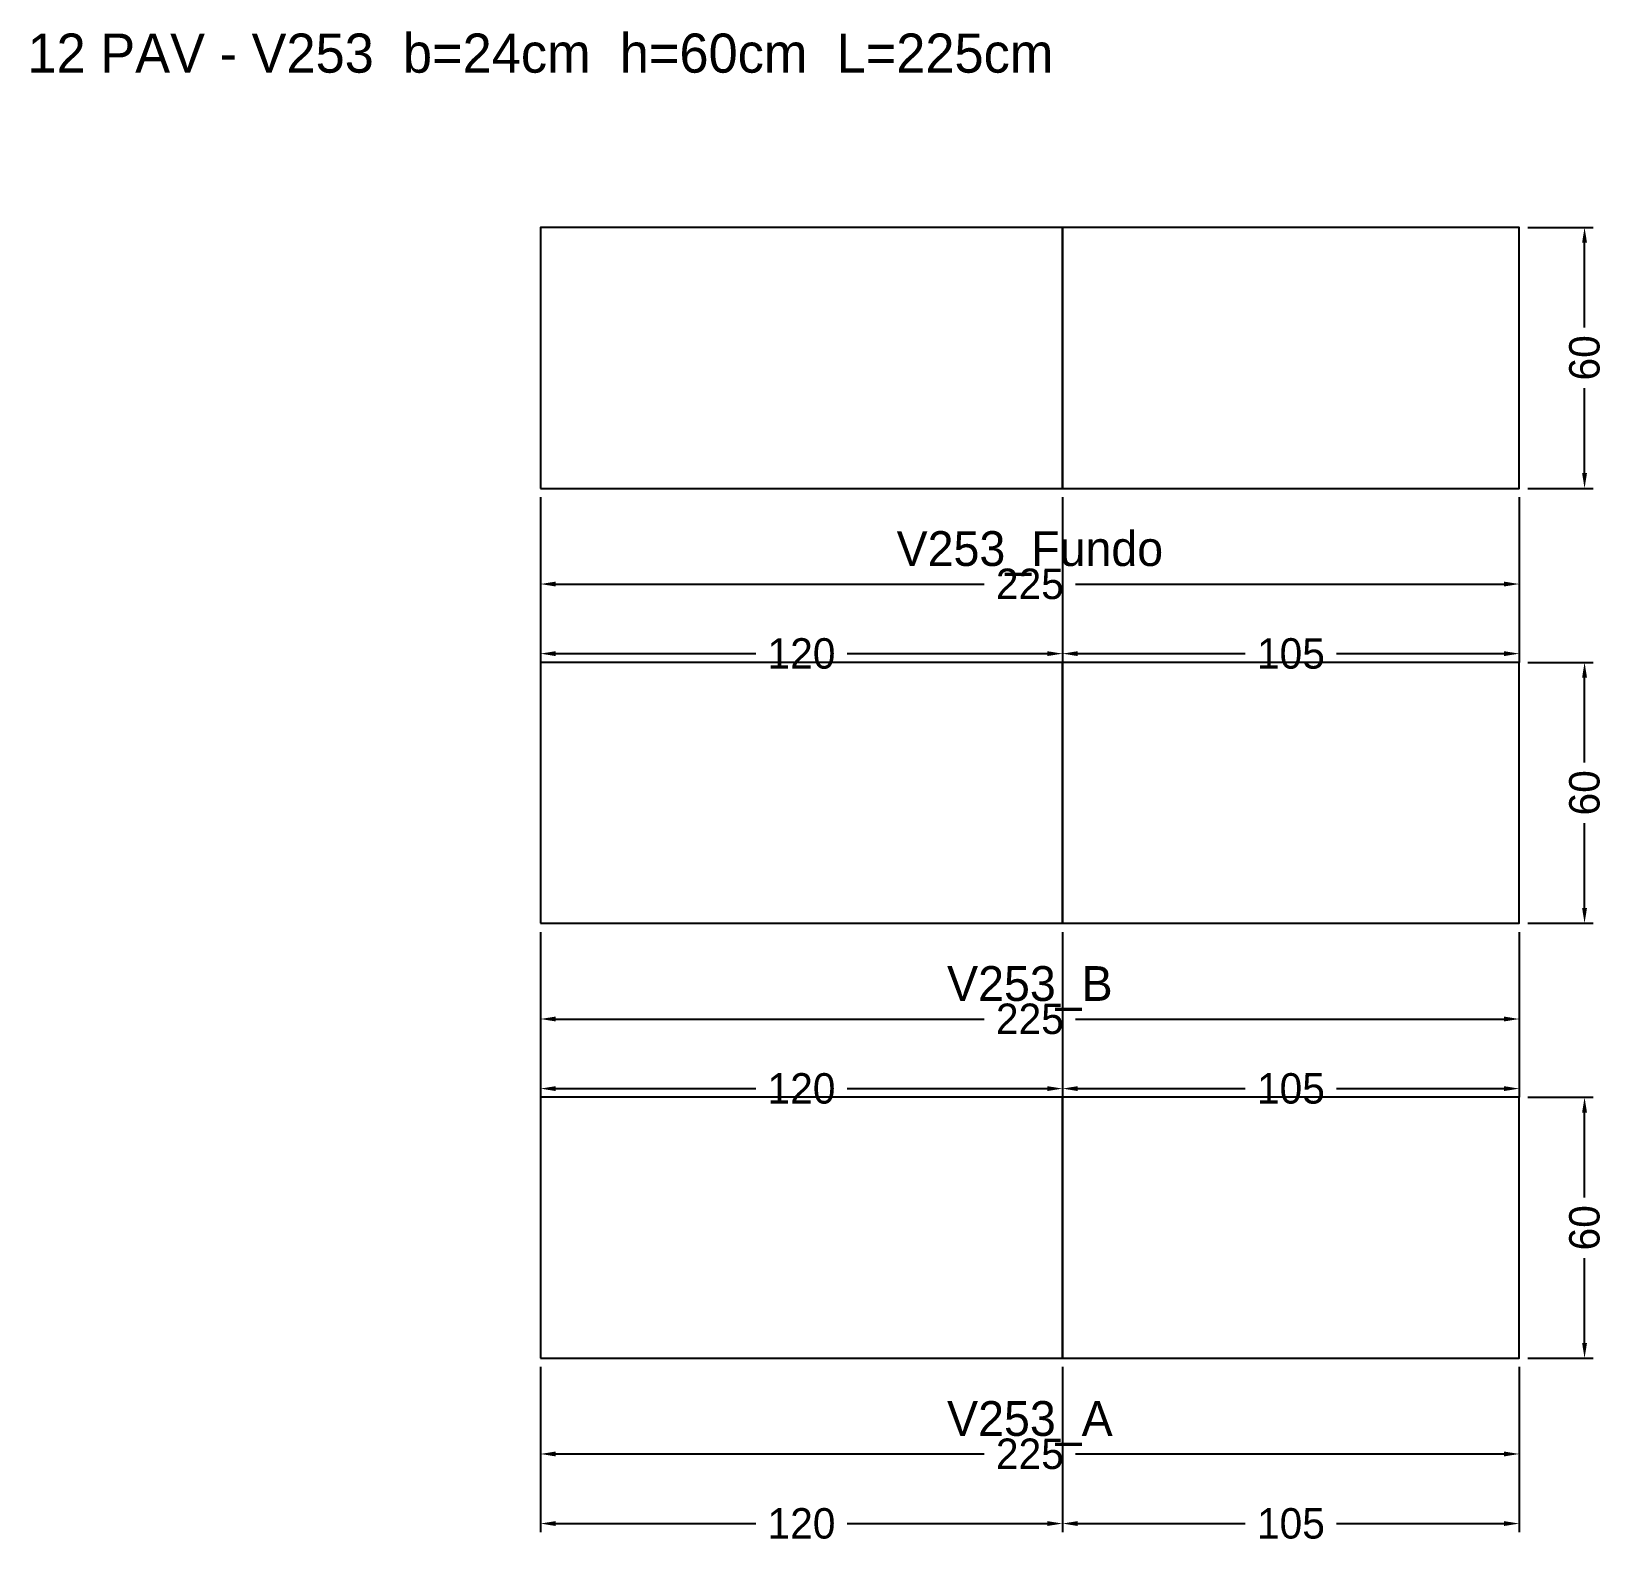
# Model space of a CAD drawing. Header units: metres. Extents: x -117 to 245, y -43 to 305.
import ezdxf

# ---------------------------------------------------------------- set-up
doc = ezdxf.new("R2010")
doc.units = ezdxf.units.M
for name, color, linetype in [('COTA', 3, 'Continuous'), ('NOMENCLATURA', 2, 'Continuous'), ('Paineis', 7, 'Continuous'), ('Texto Secao', 2, 'Continuous')]:
    doc.layers.add(name, color=color, linetype=linetype)
doc.dimstyles.new('COTA_VIG', dxfattribs={"dimtxt": 7, "dimasz": 3.5, "dimexe": 2, "dimexo": 2, "dimgap": 1.5, "dimtad": 1, "dimdec": 1, "dimcen": 2.5, "dimclrd": 3, "dimclre": 3, "dimclrt": 3, "dimazin": 3, "dimtfac": 1, "dimtmove": 0, "dimatfit": 3})

# ---------------------------------------------------------------- blocks, each defined once
blk = doc.blocks.new('_CLOSEDFILLED')
at = {"color": 0, "linetype": 'BYBLOCK'}
blk.add_solid([(-1, 0.16), (0, 0), (-1, -0.16)], dxfattribs=at)
blk = doc.blocks.new('*D1')
at = {"color": 3}
for p, q in [((0, -2), (0, -24)), ((225, -2), (225, -24)), ((3.5, -22), (102, -22)), ((123, -22), (221.5, -22))]:
    blk.add_line(p, q, dxfattribs=at)
at = {"layer": 'Defpoints'}
for p in [(0, 0), (225, 0), (0, -22)]:
    blk.add_point(p, dxfattribs=at)
at = {"layer": 'COTA', "color": 3, "xscale": 3.5, "yscale": 3.5, "rotation": 180}
blk.add_blockref('_CLOSEDFILLED', (0, -22), dxfattribs=at)
at = {"layer": 'COTA', "color": 3, "xscale": 3.5, "yscale": 3.5}
blk.add_blockref('_CLOSEDFILLED', (225, -22), dxfattribs=at)
at = {"layer": 'COTA', "color": 3, "insert": (112.5, -22), "char_height": 7, "attachment_point": 5}
blk.add_mtext('225', dxfattribs=at)
blk = doc.blocks.new('*D2')
at = {"color": 3}
for p, q in [((0, -2), (0, -40)), ((120, -2), (120, -40)), ((3.5, -38), (49.5, -38)), ((70.5, -38), (116.5, -38))]:
    blk.add_line(p, q, dxfattribs=at)
at = {"layer": 'Defpoints'}
for p in [(0, 0), (120, 0), (0, -38)]:
    blk.add_point(p, dxfattribs=at)
at = {"layer": 'COTA', "color": 3, "xscale": 3.5, "yscale": 3.5, "rotation": 180}
blk.add_blockref('_CLOSEDFILLED', (0, -38), dxfattribs=at)
at = {"layer": 'COTA', "color": 3, "xscale": 3.5, "yscale": 3.5}
blk.add_blockref('_CLOSEDFILLED', (120, -38), dxfattribs=at)
at = {"layer": 'COTA', "color": 3, "insert": (60, -38), "char_height": 7, "attachment_point": 5}
blk.add_mtext('120', dxfattribs=at)
blk = doc.blocks.new('*D3')
at = {"color": 3}
for p, q in [((120, -2), (120, -40)), ((225, -2), (225, -40)), ((123.5, -38), (162, -38)), ((183, -38), (221.5, -38))]:
    blk.add_line(p, q, dxfattribs=at)
at = {"layer": 'Defpoints'}
for p in [(120, 0), (225, 0), (120, -38)]:
    blk.add_point(p, dxfattribs=at)
at = {"layer": 'COTA', "color": 3, "xscale": 3.5, "yscale": 3.5, "rotation": 180}
blk.add_blockref('_CLOSEDFILLED', (120, -38), dxfattribs=at)
at = {"layer": 'COTA', "color": 3, "xscale": 3.5, "yscale": 3.5}
blk.add_blockref('_CLOSEDFILLED', (225, -38), dxfattribs=at)
at = {"layer": 'COTA', "color": 3, "insert": (172.5, -38), "char_height": 7, "attachment_point": 5}
blk.add_mtext('105', dxfattribs=at)
blk = doc.blocks.new('*D4')
at = {"color": 3}
for p, q in [((227, 60), (242, 60)), ((240, 37), (240, 56.5)), ((240, 3.5), (240, 23)), ((227, 0), (242, 0))]:
    blk.add_line(p, q, dxfattribs=at)
at = {"layer": 'Defpoints'}
for p in [(225, 60), (225, 0), (240, 0)]:
    blk.add_point(p, dxfattribs=at)
at = {"layer": 'COTA', "color": 3, "xscale": 3.5, "yscale": 3.5}
for p, rotation in [((240, 60), 90), ((240, 0), 270)]:
    blk.add_blockref('_CLOSEDFILLED', p, dxfattribs=dict(at, rotation=rotation))
at = {"layer": 'COTA', "color": 3, "insert": (240, 30), "char_height": 7, "attachment_point": 5, "rotation": 90}
blk.add_mtext('60', dxfattribs=at)
blk = doc.blocks.new('*D5')
at = {"color": 3}
for p, q in [((0, 98), (0, 76)), ((225, 98), (225, 76)), ((3.5, 78), (102, 78)), ((123, 78), (221.5, 78))]:
    blk.add_line(p, q, dxfattribs=at)
at = {"layer": 'Defpoints'}
for p in [(0, 100), (225, 100), (0, 78)]:
    blk.add_point(p, dxfattribs=at)
at = {"layer": 'COTA', "color": 3, "xscale": 3.5, "yscale": 3.5, "rotation": 180}
blk.add_blockref('_CLOSEDFILLED', (0, 78), dxfattribs=at)
at = {"layer": 'COTA', "color": 3, "xscale": 3.5, "yscale": 3.5}
blk.add_blockref('_CLOSEDFILLED', (225, 78), dxfattribs=at)
at = {"layer": 'COTA', "color": 3, "insert": (112.5, 78), "char_height": 7, "attachment_point": 5}
blk.add_mtext('225', dxfattribs=at)
blk = doc.blocks.new('*D6')
at = {"color": 3}
for p, q in [((0, 98), (0, 60)), ((120, 98), (120, 60)), ((3.5, 62), (49.5, 62)), ((70.5, 62), (116.5, 62))]:
    blk.add_line(p, q, dxfattribs=at)
at = {"layer": 'Defpoints'}
for p in [(0, 100), (120, 100), (0, 62)]:
    blk.add_point(p, dxfattribs=at)
at = {"layer": 'COTA', "color": 3, "xscale": 3.5, "yscale": 3.5, "rotation": 180}
blk.add_blockref('_CLOSEDFILLED', (0, 62), dxfattribs=at)
at = {"layer": 'COTA', "color": 3, "xscale": 3.5, "yscale": 3.5}
blk.add_blockref('_CLOSEDFILLED', (120, 62), dxfattribs=at)
at = {"layer": 'COTA', "color": 3, "insert": (60, 62), "char_height": 7, "attachment_point": 5}
blk.add_mtext('120', dxfattribs=at)
blk = doc.blocks.new('*D7')
at = {"color": 3}
for p, q in [((120, 98), (120, 60)), ((225, 98), (225, 60)), ((123.5, 62), (162, 62)), ((183, 62), (221.5, 62))]:
    blk.add_line(p, q, dxfattribs=at)
at = {"layer": 'Defpoints'}
for p in [(120, 100), (225, 100), (120, 62)]:
    blk.add_point(p, dxfattribs=at)
at = {"layer": 'COTA', "color": 3, "xscale": 3.5, "yscale": 3.5, "rotation": 180}
blk.add_blockref('_CLOSEDFILLED', (120, 62), dxfattribs=at)
at = {"layer": 'COTA', "color": 3, "xscale": 3.5, "yscale": 3.5}
blk.add_blockref('_CLOSEDFILLED', (225, 62), dxfattribs=at)
at = {"layer": 'COTA', "color": 3, "insert": (172.5, 62), "char_height": 7, "attachment_point": 5}
blk.add_mtext('105', dxfattribs=at)
blk = doc.blocks.new('*D8')
at = {"color": 3}
for p, q in [((227, 160), (242, 160)), ((240, 137), (240, 156.5)), ((240, 103.5), (240, 123)), ((227, 100), (242, 100))]:
    blk.add_line(p, q, dxfattribs=at)
at = {"layer": 'Defpoints'}
for p in [(225, 160), (225, 100), (240, 100)]:
    blk.add_point(p, dxfattribs=at)
at = {"layer": 'COTA', "color": 3, "xscale": 3.5, "yscale": 3.5}
for p, rotation in [((240, 160), 90), ((240, 100), 270)]:
    blk.add_blockref('_CLOSEDFILLED', p, dxfattribs=dict(at, rotation=rotation))
at = {"layer": 'COTA', "color": 3, "insert": (240, 130), "char_height": 7, "attachment_point": 5, "rotation": 90}
blk.add_mtext('60', dxfattribs=at)
blk = doc.blocks.new('*D9')
at = {"color": 3}
for p, q in [((0, 198), (0, 176)), ((225, 198), (225, 176)), ((3.5, 178), (102, 178)), ((123, 178), (221.5, 178))]:
    blk.add_line(p, q, dxfattribs=at)
at = {"layer": 'Defpoints'}
for p in [(0, 200), (225, 200), (0, 178)]:
    blk.add_point(p, dxfattribs=at)
at = {"layer": 'COTA', "color": 3, "xscale": 3.5, "yscale": 3.5, "rotation": 180}
blk.add_blockref('_CLOSEDFILLED', (0, 178), dxfattribs=at)
at = {"layer": 'COTA', "color": 3, "xscale": 3.5, "yscale": 3.5}
blk.add_blockref('_CLOSEDFILLED', (225, 178), dxfattribs=at)
at = {"layer": 'COTA', "color": 3, "insert": (112.5, 178), "char_height": 7, "attachment_point": 5}
blk.add_mtext('225', dxfattribs=at)
blk = doc.blocks.new('*D10')
at = {"color": 3}
for p, q in [((0, 198), (0, 160)), ((120, 198), (120, 160)), ((3.5, 162), (49.5, 162)), ((70.5, 162), (116.5, 162))]:
    blk.add_line(p, q, dxfattribs=at)
at = {"layer": 'Defpoints'}
for p in [(0, 200), (120, 200), (0, 162)]:
    blk.add_point(p, dxfattribs=at)
at = {"layer": 'COTA', "color": 3, "xscale": 3.5, "yscale": 3.5, "rotation": 180}
blk.add_blockref('_CLOSEDFILLED', (0, 162), dxfattribs=at)
at = {"layer": 'COTA', "color": 3, "xscale": 3.5, "yscale": 3.5}
blk.add_blockref('_CLOSEDFILLED', (120, 162), dxfattribs=at)
at = {"layer": 'COTA', "color": 3, "insert": (60, 162), "char_height": 7, "attachment_point": 5}
blk.add_mtext('120', dxfattribs=at)
blk = doc.blocks.new('*D11')
at = {"color": 3}
for p, q in [((120, 198), (120, 160)), ((225, 198), (225, 160)), ((123.5, 162), (162, 162)), ((183, 162), (221.5, 162))]:
    blk.add_line(p, q, dxfattribs=at)
at = {"layer": 'Defpoints'}
for p in [(120, 200), (225, 200), (120, 162)]:
    blk.add_point(p, dxfattribs=at)
at = {"layer": 'COTA', "color": 3, "xscale": 3.5, "yscale": 3.5, "rotation": 180}
blk.add_blockref('_CLOSEDFILLED', (120, 162), dxfattribs=at)
at = {"layer": 'COTA', "color": 3, "xscale": 3.5, "yscale": 3.5}
blk.add_blockref('_CLOSEDFILLED', (225, 162), dxfattribs=at)
at = {"layer": 'COTA', "color": 3, "insert": (172.5, 162), "char_height": 7, "attachment_point": 5}
blk.add_mtext('105', dxfattribs=at)
blk = doc.blocks.new('*D12')
at = {"color": 3}
for p, q in [((227, 260), (242, 260)), ((240, 237), (240, 256.5)), ((240, 203.5), (240, 223)), ((227, 200), (242, 200))]:
    blk.add_line(p, q, dxfattribs=at)
at = {"layer": 'Defpoints'}
for p in [(225, 260), (225, 200), (240, 200)]:
    blk.add_point(p, dxfattribs=at)
at = {"layer": 'COTA', "color": 3, "xscale": 3.5, "yscale": 3.5}
for p, rotation in [((240, 260), 90), ((240, 200), 270)]:
    blk.add_blockref('_CLOSEDFILLED', p, dxfattribs=dict(at, rotation=rotation))
at = {"layer": 'COTA', "color": 3, "insert": (240, 230), "char_height": 7, "attachment_point": 5, "rotation": 90}
blk.add_mtext('60', dxfattribs=at)

msp = doc.modelspace()

# ---------------------------------------------------------------- linework, layer by layer
at = {"layer": 'Paineis'}
for points in [[(0, 200), (120, 200), (120, 260), (0, 260)], [(120, 200), (225, 200), (225, 260), (120, 260)], [(0, 100), (120, 100), (120, 160), (0, 160)], [(120, 100), (225, 100), (225, 160), (120, 160)], [(0, 0), (120, 0), (120, 60), (0, 60)], [(120, 0), (225, 0), (225, 60), (120, 60)]]:
    msp.add_lwpolyline(points, close=True, dxfattribs=at)

# ---------------------------------------------------------------- texts
at = {"layer": 'NOMENCLATURA', "insert": (0, 300), "char_height": 9, "width": 245, "attachment_point": 5}
msp.add_mtext('12 PAV - V253  b=24cm  h=60cm  L=225cm', dxfattribs=at)
at = {"layer": 'Texto Secao', "char_height": 8, "width": 245, "attachment_point": 5}
for s, insert in [('V253_Fundo', (112.5, 185)), ('V253_B', (112.5, 85)), ('V253_A', (112.5, -15))]:
    msp.add_mtext(s, dxfattribs=dict(at, insert=insert))

# ---------------------------------------------------------------- dimensions: what is measured, and where the dimension line sits
at = {"layer": 'COTA'}
for base, p1, p2, picture, middle in [((240, 200), (225, 200), (225, 260), '*D12', (240, 230)), ((240, 100), (225, 100), (225, 160), '*D8', (240, 130)), ((240, 0), (225, 0), (225, 60), '*D4', (240, 30))]:
    dim = msp.add_linear_dim(base=base, p1=p1, p2=p2, angle=90, dimstyle='COTA_VIG', dxfattribs=at)
    dim.commit()
    dim.dimension.update_dxf_attribs({"geometry": picture, "text_midpoint": middle})
for base, p1, p2, picture, middle in [((0, 178), (0, 200), (225, 200), '*D9', (112.5, 178)), ((0, 162), (0, 200), (120, 200), '*D10', (60, 162)), ((120, 162), (120, 200), (225, 200), '*D11', (172.5, 162)), ((0, 78), (0, 100), (225, 100), '*D5', (112.5, 78)), ((0, 62), (0, 100), (120, 100), '*D6', (60, 62)), ((120, 62), (120, 100), (225, 100), '*D7', (172.5, 62)), ((0, -22), (0, 0), (225, 0), '*D1', (112.5, -22)), ((0, -38), (0, 0), (120, 0), '*D2', (60, -38)), ((120, -38), (120, 0), (225, 0), '*D3', (172.5, -38))]:
    dim = msp.add_linear_dim(base=base, p1=p1, p2=p2, dimstyle='COTA_VIG', dxfattribs=at)
    dim.commit()
    dim.dimension.update_dxf_attribs({"geometry": picture, "text_midpoint": middle})

doc.saveas('drawing.dxf')
